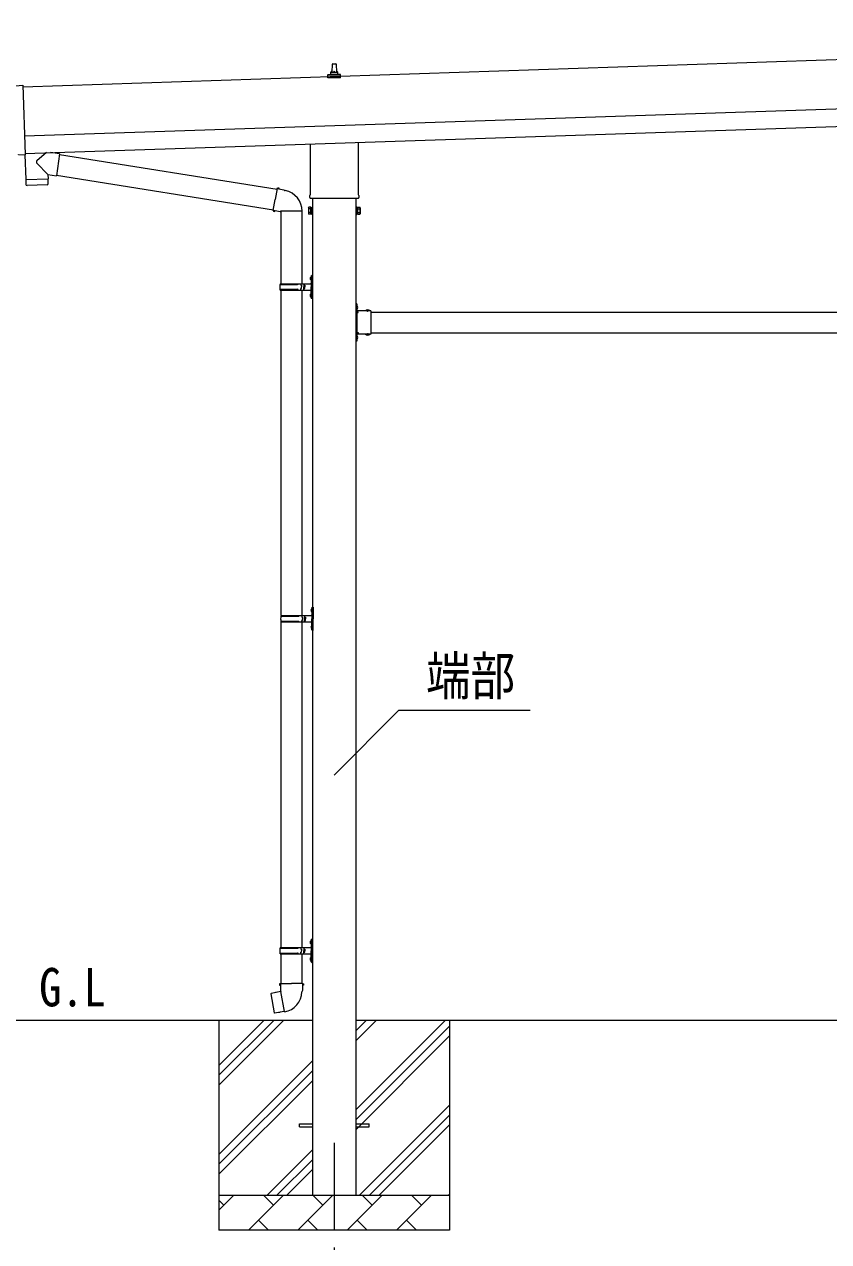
# Model space of a CAD drawing. Units: millimetres at full size, sheet at 1:50; details may follow other scales. Extents: x -14053 to 14053, y -9700 to 9700.
# Drawn here: x 2900 to 5202, y 4170 to 7655 of the extents above; entities that cross this region are included whole.
import ezdxf
from ezdxf.enums import TextEntityAlignment as Align

# ---------------------------------------------------------------- set-up
doc = ezdxf.new("R2010")
doc.units = ezdxf.units.MM
doc.header["$LTSCALE"] = 50
doc.linetypes.add('CHAIN1', pattern=[8, 5, -1, 1, -1])
doc.linetypes.add('USER7', pattern=[2, 1, -1])
for name, color, linetype, lineweight in [('0-2_建具', 4, 'Continuous', 9), ('0-3_階段', 7, 'CHAIN1', 9), ('0-4_設備', 7, 'Continuous', 9), ('0-7_ハッチ', 7, 'Continuous', 9), ('0-9_敷地', 7, 'Continuous', 9)]:
    doc.layers.add(name, color=color, linetype=linetype, lineweight=lineweight)
doc.styles.add('ＭＳ ゴシック', font='')
doc.styles.get('ＭＳ ゴシック').set_extended_font_data('MS Gothic')

msp = doc.modelspace()

# ---------------------------------------------------------------- linework, layer by layer
at = {"layer": '0-2_建具'}
for p, q in [((8278.27, 7654.56), (2895.26, 7475.12)), ((3780.91, 7517.41), (3781.63, 7540.93)), ((3782.63, 7541.91), (3791.18, 7541.91)), ((3792.18, 7540.93), (3792.91, 7517.41)), ((2899.93, 7335.2), (8282.94, 7514.64)), ((3768.66, 7501.91), (3768.66, 7509.62)), ((3805.16, 7501.91), (3768.66, 7501.91)), ((3769.04, 7510.41), (3804.77, 7510.41)), ((3769.42, 7510.59), (3776.14, 7512.22)), ((3776.52, 7512.41), (3797.29, 7512.41)), ((3776.91, 7513.19), (3776.91, 7517.41)), ((3777.91, 7517.41), (3795.91, 7517.41)), ((3796.91, 7513.19), (3796.91, 7517.41)), ((3804.39, 7510.59), (3797.67, 7512.22)), ((3805.16, 7501.91), (3805.16, 7509.62)), ((2901.59, 7285.23), (8284.6, 7464.66)), ((2901.68, 7282.46), (2901.72, 7281.46)), ((3718.61, 7167.92), (3718.61, 7312.36)), ((3855.21, 7316.92), (3855.21, 7167.92)), ((3716.91, 7159.14), (3716.91, 7164.64)), ((3854.84, 7155.64), (3718.97, 7155.64)), ((3724.41, 7155.64), (3724.41, 4303.14)), ((3849.41, 4303.14), (3849.41, 7155.64)), ((3856.91, 7164.64), (3856.91, 7159.14)), ((3712.91, 7129.64), (3713.67, 7130.96)), ((3712.91, 7129.64), (3712.91, 7112.64)), ((3712.91, 7112.64), (3713.67, 7111.33)), ((3719.91, 7126.05), (3713.67, 7126.05)), ((3719.91, 7116.24), (3713.67, 7116.24)), ((3719.91, 7111.33), (3713.67, 7111.33)), ((3722.41, 7111.94), (3719.91, 7111.94)), ((3851.41, 7111.94), (3853.91, 7111.94)), ((3853.91, 7126.05), (3860.15, 7126.05)), ((3853.91, 7116.24), (3860.15, 7116.24)), ((3853.91, 7111.33), (3860.15, 7111.33)), ((3860.91, 7129.64), (3860.15, 7130.96)), ((3860.91, 7112.64), (3860.15, 7111.33)), ((3860.91, 7129.64), (3860.91, 7112.64)), ((3851.41, 6854.14), (3849.41, 6854.14)), ((3849.41, 6854.14), (3849.41, 6834.14)), ((3849.41, 6847.14), (3851.41, 6847.14)), ((3849.41, 6841.14), (3851.41, 6841.14)), ((3851.41, 6854.14), (3851.41, 6834.14)), ((3851.92, 6850.04), (3851.41, 6850.04)), ((3851.41, 6850.04), (3851.41, 6838.24)), ((3891.41, 6834.14), (3851.41, 6834.14)), ((3851.41, 6830.14), (3851.41, 6772.14)), ((3888.31, 6834.14), (3876.51, 6834.14)), ((3888.31, 6834.65), (3888.31, 6834.14)), ((3891.41, 6834.14), (3891.41, 6768.14)), ((3891.41, 6831.14), (5482.41, 6831.14)), ((3849.41, 6768.14), (3849.41, 6748.14)), ((3849.41, 6761.14), (3851.41, 6761.14)), ((3855.41, 6771.14), (3849.91, 6771.14)), ((3851.41, 6770.14), (3855.41, 6770.14)), ((3851.41, 6768.14), (3851.41, 6748.14)), ((3891.41, 6768.14), (3851.41, 6768.14)), ((3851.92, 6764.04), (3851.41, 6764.04)), ((3851.41, 6764.04), (3851.41, 6752.24)), ((3888.31, 6768.14), (3876.51, 6768.14)), ((3888.31, 6767.64), (3888.31, 6768.14)), ((3891.41, 6771.14), (5482.41, 6771.14)), ((3849.41, 6755.14), (3851.41, 6755.14)), ((3851.41, 6748.14), (3849.41, 6748.14)), ((3686.91, 4507.64), (3724.41, 4507.64)), ((3686.91, 4498.64), (3686.91, 4507.64)), ((3686.91, 4498.64), (3724.41, 4498.64)), ((3849.41, 4507.64), (3886.91, 4507.64)), ((3849.41, 4498.64), (3886.91, 4498.64)), ((3886.91, 4498.64), (3886.91, 4507.64))]:
    msp.add_line(p, q, dxfattribs=at)
for points in [[(2863.59, 7477.51), (2895.09, 7480.21), (2901.68, 7282.46)], [(2882.83, 7281.11), (2883.47, 7281.76), (2901.72, 7281.46)], [(3719.91, 7111.33), (3719.91, 7130.96), (3713.67, 7130.96)], [(3719.91, 7111.94), (3719.91, 7130.34), (3722.41, 7130.34)], [(3853.91, 7111.94), (3853.91, 7130.34), (3851.41, 7130.34)], [(3853.91, 7111.33), (3853.91, 7130.96), (3860.15, 7130.96)], [(3855.41, 6831.14), (3849.91, 6831.14), (3849.91, 6771.14)], [(3851.92, 6850.04), (3851.92, 6838.24), (3851.41, 6838.24)], [(3851.41, 6830.14), (3855.41, 6830.14), (3855.41, 6832.14), (3851.41, 6832.14)], [(3888.31, 6834.65), (3876.51, 6834.65), (3876.51, 6834.14)], [(3851.41, 6772.14), (3855.41, 6772.14), (3855.41, 6770.14)], [(3851.92, 6764.04), (3851.92, 6752.24), (3851.41, 6752.24)], [(3888.31, 6767.64), (3876.51, 6767.64), (3876.51, 6768.14)]]:
    msp.add_lwpolyline(points, dxfattribs=at)
for points in [[(3722.41, 7110.64), (3722.41, 7131.64), (3724.41, 7131.64), (3724.41, 7110.64)], [(3851.41, 7110.64), (3851.41, 7131.64), (3849.41, 7131.64), (3849.41, 7110.64)]]:
    msp.add_lwpolyline(points, close=True, dxfattribs=at)
at = {"layer": '0-2_建具', "linetype": 'USER7'}
for points in [[(3854.02, 6846.64), (3851.24, 6845.29), (3850.63, 6844.14)], [(3854.02, 6841.64), (3851.24, 6843), (3850.63, 6844.14)], [(3879.91, 6836.76), (3881.26, 6833.98), (3882.41, 6833.37)], [(3884.91, 6836.76), (3883.55, 6833.98), (3882.41, 6833.37)], [(3854.02, 6760.64), (3851.24, 6759.29), (3850.63, 6758.14)], [(3879.91, 6765.53), (3881.26, 6768.31), (3882.41, 6768.92)], [(3884.91, 6765.53), (3883.55, 6768.31), (3882.41, 6768.92)], [(3854.02, 6755.64), (3851.24, 6757), (3850.63, 6758.14)]]:
    msp.add_lwpolyline(points, dxfattribs=at)
at = {"layer": '0-2_建具'}
for centre, radius, start, end in [((3782.63, 7540.91), 1, 90, 178.60509), ((3791.18, 7540.91), 1, 1.39491, 90), ((3769.66, 7509.62), 1, 103.62699, 180), ((3775.91, 7513.19), 1, 283.62699, 0), ((3780.99, 7516.77), 4.13, 90, 171.17633), ((3777.91, 7516.41), 1, 90, 180), ((3790.24, 7517.41), 4.83, 133.60282, 180), ((3783.57, 7517.41), 4.83, 0, 46.39718), ((3792.82, 7516.77), 4.13, 8.82367, 90), ((3795.91, 7516.41), 1, 0, 90), ((3797.91, 7513.19), 1, 180, 256.37301), ((3804.16, 7509.62), 1, 0, 76.37301), ((3720.91, 7164.64), 4, 125.09963, 180), ((3720.91, 7159.14), 4, 180, 194.47751), ((3720.91, 7159.14), 4, 194.47751, 241.04498), ((3852.91, 7159.14), 4, 298.95502, 345.52249), ((3852.91, 7164.64), 4, 0, 54.90037), ((3852.91, 7159.14), 4, 345.52249, 0), ((3717.25, 7128.51), 4.34, 145.61575, 214.38425), ((3729.15, 7121.14), 16.24, 162.41205, 197.58795), ((3717.25, 7113.78), 4.34, 145.61575, 214.38425), ((3856.56, 7128.51), 4.34, 325.61575, 34.38425), ((3844.67, 7121.14), 16.24, 342.41205, 17.58795), ((3856.56, 7113.78), 4.34, 325.61575, 34.38425), ((3851.41, 6834.14), 2, 180, 270), ((3846.17, 6844.14), 8.23, 314.2189, 45.7811), ((3882.41, 6828.91), 8.23, 44.2189, 135.7811), ((3851.41, 6768.14), 2, 90, 180), ((3846.17, 6758.14), 8.23, 314.2189, 45.7811), ((3882.41, 6773.38), 8.23, 224.2189, 315.7811)]:
    msp.add_arc(centre, radius, start, end, dxfattribs=at)
at = {"layer": '0-3_階段'}
msp.add_line((3786.91, 4453.14), (3786.91, 4104.14), dxfattribs=at)
at = {"layer": '0-4_設備'}
for p, q in [((3724.41, 4803.14), (2864.26, 4803.14)), ((3456.91, 4803.14), (3456.91, 4203.14)), ((3456.91, 4618.09), (3641.96, 4803.14)), ((3456.91, 4646.38), (3613.67, 4803.14)), ((3456.91, 4674.66), (3585.39, 4803.14)), ((5524.41, 4803.14), (3849.41, 4803.14)), ((3849.41, 4548.05), (4104.51, 4803.14)), ((3849.41, 4746.03), (3906.52, 4803.14)), ((3849.41, 4774.32), (3878.23, 4803.14)), ((3849.41, 4519.76), (4116.91, 4787.26)), ((4116.91, 4803.14), (4116.91, 4203.14)), ((3849.41, 4491.48), (4116.91, 4758.98)), ((3456.91, 4420.1), (3724.41, 4687.6)), ((3456.91, 4391.82), (3724.41, 4659.32)), ((3456.91, 4363.53), (3724.41, 4631.03)), ((3859.06, 4303.14), (4116.91, 4560.99)), ((3887.35, 4303.14), (4116.91, 4532.7)), ((3915.63, 4303.14), (4116.91, 4504.42)), ((3594.51, 4303.14), (3724.41, 4433.05)), ((3622.79, 4303.14), (3724.41, 4404.76)), ((3651.07, 4303.14), (3724.41, 4376.48)), ((3456.91, 4303.14), (4116.91, 4303.14)), ((3456.91, 4260.25), (3499.8, 4303.14)), ((3471.25, 4274.59), (3456.91, 4288.93)), ((3541.22, 4203.14), (3641.22, 4303.14)), ((3612.67, 4274.59), (3584.11, 4303.14)), ((3682.64, 4203.14), (3782.64, 4303.14)), ((3754.09, 4274.59), (3725.54, 4303.14)), ((3824.06, 4203.14), (3924.06, 4303.14)), ((3895.51, 4274.59), (3866.96, 4303.14)), ((3965.49, 4203.14), (4065.49, 4303.14)), ((4036.93, 4274.59), (4008.38, 4303.14)), ((4113.62, 4303.14), (4116.91, 4306.43)), ((3569.77, 4231.7), (3598.33, 4203.14)), ((3711.2, 4231.7), (3739.75, 4203.14)), ((3852.62, 4231.7), (3881.17, 4203.14)), ((3994.04, 4231.7), (4022.59, 4203.14)), ((4116.91, 4203.14), (3456.91, 4203.14))]:
    msp.add_line(p, q, dxfattribs=at)
at = {"layer": '0-7_ハッチ', "color": 6}
msp.add_lwpolyline([(4347.82, 5690.11), (3971.08, 5690.11), (3786.91, 5505.93)], dxfattribs=at)
at = {"layer": '0-9_敷地'}
for p, q in [((2963.01, 7287.28), (2935.79, 7264.24)), ((3000.7, 7283.99), (2974.79, 7287.67)), ((3000.7, 7283.99), (2991.74, 7220.92)), ((2967.25, 7224.4), (2935.76, 7256.91)), ((3000.44, 7282.15), (3623.04, 7183.02)), ((2967.25, 7224.4), (2991.74, 7220.92)), ((2967.25, 7224.4), (2967.65, 7212.39)), ((2992, 7222.75), (3612.62, 7123.94)), ((2903.72, 7209.26), (2904.39, 7196.22)), ((2965, 7195.29), (2907.48, 7193.38)), ((2908.19, 7210.41), (2908.24, 7209.41)), ((2963.16, 7212.24), (2963.17, 7211.24)), ((3623.36, 7184.85), (3617.83, 7153.48)), ((3623.36, 7184.85), (3624.5, 7186.83)), ((3624.5, 7186.83), (3628.06, 7186.2)), ((3628.06, 7186.2), (3628.48, 7183.85)), ((3642.99, 7181.03), (3644.68, 7179.4)), ((3644.68, 7179.4), (3646.79, 7178.95)), ((3612.3, 7122.11), (3617.83, 7153.48)), ((3612.3, 7122.11), (3612.69, 7119.86)), ((3612.3, 7122.11), (3617.45, 7121.3)), ((3612.69, 7119.86), (3616.26, 7119.23)), ((3616.26, 7119.23), (3617.45, 7121.3)), ((3617.45, 7121.3), (3632.05, 7118.98)), ((3632.05, 7118.98), (3634.26, 7119.97)), ((3694.56, 7119.57), (3633.37, 7119.57)), ((3634.41, 7119.57), (3634.41, 6912.14)), ((3694.41, 7119.57), (3694.41, 6912.14)), ((3720.41, 6935.14), (3723.41, 6936.64)), ((3720.41, 6935.14), (3720.41, 6903.14)), ((3723.41, 6936.64), (3723.41, 6903.14)), ((3723.41, 6936.64), (3724.41, 6936.64)), ((3724.41, 6936.64), (3724.41, 6903.14)), ((3631.41, 6910.14), (3681.74, 6910.14)), ((3632.41, 6912.14), (3718.41, 6912.14)), ((3632.41, 6912.14), (3632.41, 6910.14)), ((3691.41, 6912.14), (3691.41, 6907.64)), ((3691.41, 6907.64), (3693.41, 6907.64)), ((3693.41, 6907.64), (3693.41, 6903.14)), ((3693.41, 6898.64), (3693.41, 6903.14)), ((3699.41, 6912.14), (3699.41, 6903.14)), ((3699.41, 6907.64), (3702.41, 6907.64)), ((3699.41, 6894.14), (3699.41, 6903.14)), ((3702.41, 6907.64), (3702.41, 6903.14)), ((3702.41, 6898.64), (3702.41, 6903.14)), ((3718.1, 6929.29), (3720.15, 6928.29)), ((3719.37, 6931.29), (3720.01, 6931.29)), ((3719.37, 6931.29), (3719.37, 6922.99)), ((3719.37, 6922.99), (3720.01, 6922.99)), ((3720.01, 6931.29), (3720.01, 6922.99)), ((3720.01, 6931.29), (3720.41, 6930.89)), ((3720.01, 6922.99), (3720.41, 6923.39)), ((3720.15, 6928.29), (3720.76, 6927.14)), ((3720.41, 6930.89), (3720.41, 6923.39)), ((3720.41, 6871.14), (3720.41, 6903.14)), ((3723.41, 6869.64), (3723.41, 6903.14)), ((3724.41, 6869.64), (3724.41, 6903.14)), ((3631.41, 6896.14), (3681.74, 6896.14)), ((3632.41, 6894.14), (3632.41, 6896.14)), ((3632.41, 6894.14), (3718.41, 6894.14)), ((3634.41, 6894.14), (3634.41, 5962.14)), ((3691.41, 6894.14), (3691.41, 6898.64)), ((3691.41, 6898.64), (3693.41, 6898.64)), ((3694.41, 6894.14), (3694.41, 5962.14)), ((3699.41, 6898.64), (3702.41, 6898.64)), ((3718.1, 6881.29), (3720.15, 6880.29)), ((3719.37, 6883.29), (3720.01, 6883.29)), ((3719.37, 6883.29), (3719.37, 6874.99)), ((3719.37, 6874.99), (3720.01, 6874.99)), ((3720.01, 6883.29), (3720.01, 6874.99)), ((3720.01, 6883.29), (3720.41, 6882.89)), ((3720.01, 6874.99), (3720.41, 6875.39)), ((3720.15, 6880.29), (3720.76, 6879.14)), ((3720.41, 6882.89), (3720.41, 6875.39)), ((3720.41, 6871.14), (3723.41, 6869.64)), ((3723.41, 6869.64), (3724.41, 6869.64)), ((3633.91, 5960.14), (3684.24, 5960.14)), ((3634.91, 5962.14), (3720.91, 5962.14)), ((3634.91, 5962.14), (3634.91, 5960.14)), ((3693.91, 5962.14), (3693.91, 5957.64)), ((3701.91, 5962.14), (3701.91, 5953.14)), ((3720.6, 5979.29), (3722.65, 5978.29)), ((3721.87, 5981.29), (3722.51, 5981.29)), ((3721.87, 5981.29), (3721.87, 5972.99)), ((3721.87, 5972.99), (3722.51, 5972.99)), ((3722.51, 5981.29), (3722.51, 5972.99)), ((3722.51, 5981.29), (3722.91, 5980.89)), ((3722.51, 5972.99), (3722.91, 5973.39)), ((3722.65, 5978.29), (3723.26, 5977.14)), ((3722.91, 5985.14), (3725.91, 5986.64)), ((3722.91, 5985.14), (3722.91, 5953.14)), ((3722.91, 5980.89), (3722.91, 5973.39)), ((3725.91, 5986.64), (3725.91, 5953.14)), ((3725.91, 5986.64), (3726.91, 5986.64)), ((3726.91, 5986.64), (3726.91, 5953.14)), ((3633.91, 5946.14), (3684.24, 5946.14)), ((3634.41, 5944.15), (3634.41, 5012.14)), ((3634.91, 5944.14), (3634.91, 5946.14)), ((3634.91, 5944.14), (3720.91, 5944.14)), ((3693.91, 5957.64), (3695.91, 5957.64)), ((3693.91, 5944.14), (3693.91, 5948.64)), ((3693.91, 5948.64), (3695.91, 5948.64)), ((3694.41, 5944.15), (3694.41, 5012.14)), ((3695.91, 5957.64), (3695.91, 5953.14)), ((3695.91, 5948.64), (3695.91, 5953.14)), ((3701.91, 5957.64), (3704.91, 5957.64)), ((3701.91, 5944.14), (3701.91, 5953.14)), ((3701.91, 5948.64), (3704.91, 5948.64)), ((3704.91, 5957.64), (3704.91, 5953.14)), ((3704.91, 5948.64), (3704.91, 5953.14)), ((3720.6, 5931.29), (3722.65, 5930.29)), ((3721.87, 5933.29), (3722.51, 5933.29)), ((3721.87, 5933.29), (3721.87, 5924.99)), ((3721.87, 5924.99), (3722.51, 5924.99)), ((3722.51, 5933.29), (3722.51, 5924.99)), ((3722.51, 5933.29), (3722.91, 5932.89)), ((3722.51, 5924.99), (3722.91, 5925.39)), ((3722.65, 5930.29), (3723.26, 5929.14)), ((3722.91, 5921.14), (3722.91, 5953.14)), ((3722.91, 5932.89), (3722.91, 5925.39)), ((3725.91, 5919.64), (3725.91, 5953.14)), ((3726.91, 5919.64), (3726.91, 5953.14)), ((3722.91, 5921.14), (3725.91, 5919.64)), ((3725.91, 5919.64), (3726.91, 5919.64)), ((3718.1, 5029.29), (3720.15, 5028.29)), ((3719.37, 5031.29), (3720.01, 5031.29)), ((3719.37, 5031.29), (3719.37, 5022.99)), ((3719.37, 5022.99), (3720.01, 5022.99)), ((3720.01, 5031.29), (3720.01, 5022.99)), ((3720.01, 5031.29), (3720.41, 5030.89)), ((3720.01, 5022.99), (3720.41, 5023.39)), ((3720.15, 5028.29), (3720.76, 5027.14)), ((3720.41, 5035.14), (3723.41, 5036.64)), ((3720.41, 5035.14), (3720.41, 5003.14)), ((3720.41, 5030.89), (3720.41, 5023.39)), ((3723.41, 5036.64), (3723.41, 5003.14)), ((3723.41, 5036.64), (3724.41, 5036.64)), ((3724.41, 5036.64), (3724.41, 5003.14)), ((3631.41, 5010.14), (3681.74, 5010.14)), ((3631.41, 4996.14), (3681.74, 4996.14)), ((3632.41, 5012.14), (3718.41, 5012.14)), ((3632.41, 5012.14), (3632.41, 5010.14)), ((3632.41, 4994.14), (3632.41, 4996.14)), ((3632.41, 4994.14), (3718.41, 4994.14)), ((3634.41, 4994.14), (3634.41, 4909.22)), ((3691.41, 5012.14), (3691.41, 5007.64)), ((3691.41, 5007.64), (3693.41, 5007.64)), ((3691.41, 4994.14), (3691.41, 4998.64)), ((3691.41, 4998.64), (3693.41, 4998.64)), ((3693.41, 5007.64), (3693.41, 5003.14)), ((3693.41, 4998.64), (3693.41, 5003.14)), ((3694.41, 4994.14), (3694.41, 4909.22)), ((3699.41, 5012.14), (3699.41, 5003.14)), ((3699.41, 5007.64), (3702.41, 5007.64)), ((3699.41, 4994.14), (3699.41, 5003.14)), ((3699.41, 4998.64), (3702.41, 4998.64)), ((3702.41, 5007.64), (3702.41, 5003.14)), ((3702.41, 4998.64), (3702.41, 5003.14)), ((3719.37, 4983.29), (3720.01, 4983.29)), ((3719.37, 4983.29), (3719.37, 4974.99)), ((3720.01, 4983.29), (3720.01, 4974.99)), ((3720.01, 4983.29), (3720.41, 4982.89)), ((3720.41, 4971.14), (3720.41, 5003.14)), ((3720.41, 4982.89), (3720.41, 4975.39)), ((3723.41, 4969.64), (3723.41, 5003.14)), ((3724.41, 4969.64), (3724.41, 5003.14)), ((3718.1, 4981.29), (3720.15, 4980.29)), ((3719.37, 4974.99), (3720.01, 4974.99)), ((3720.01, 4974.99), (3720.41, 4975.39)), ((3720.15, 4980.29), (3720.76, 4979.14)), ((3720.41, 4971.14), (3723.41, 4969.64)), ((3723.41, 4969.64), (3724.41, 4969.64)), ((3605.95, 4880.77), (3605.14, 4879.6)), ((3605.14, 4879.6), (3614.76, 4825.04)), ((3633.82, 4886.01), (3605.95, 4880.77)), ((3618.69, 4883.37), (3618.48, 4883.13)), ((3632.56, 4909.22), (3630.41, 4908.43)), ((3630.41, 4908.43), (3630.41, 4904.82)), ((3630.41, 4904.82), (3632.65, 4904)), ((3632.56, 4909.22), (3664.41, 4909.22)), ((3632.56, 4909.22), (3632.65, 4904)), ((3632.65, 4904), (3632.91, 4889.22)), ((3632.91, 4889.22), (3634.26, 4887.22)), ((3644.17, 4828.72), (3634.04, 4886.19)), ((3634.06, 4887.01), (3634.06, 4886.31)), ((3634.26, 4887.22), (3634.23, 4887.21)), ((3696.26, 4909.22), (3664.41, 4909.22)), ((3694.6, 4887.27), (3694.52, 4885.11)), ((3695.91, 4889.22), (3694.6, 4887.27)), ((3698.41, 4904.82), (3696.17, 4904)), ((3696.26, 4909.22), (3698.41, 4908.43)), ((3698.41, 4908.43), (3698.41, 4904.82)), ((3628.78, 4826.13), (3628.5, 4826.28)), ((3644.47, 4827.96), (3644.23, 4828.62))]:
    msp.add_line(p, q, dxfattribs=at)
for points in [[(2901.32, 7281.47), (2903.69, 7210.26), (2967.65, 7212.39)], [(2967.9, 7198.34), (2967.69, 7211.39), (2903.72, 7209.26)], [(3623.36, 7184.85), (3628.48, 7183.85), (3642.99, 7181.03)], [(3718.1, 6925), (3720.15, 6925.99), (3720.76, 6927.14)], [(3718.1, 6877), (3720.15, 6877.99), (3720.76, 6879.14)], [(3720.6, 5975), (3722.65, 5975.99), (3723.26, 5977.14)], [(3720.6, 5927), (3722.65, 5927.99), (3723.26, 5929.14)], [(3718.1, 5025), (3720.15, 5025.99), (3720.76, 5027.14)], [(3718.1, 4977), (3720.15, 4977.99), (3720.76, 4979.14)], [(3620.93, 4883.59), (3620.65, 4883.74), (3618.69, 4883.37)], [(3696.26, 4909.22), (3696.17, 4904), (3695.91, 4889.22)], [(3643.9, 4828.81), (3615.92, 4824.21), (3614.76, 4825.04)], [(3630.97, 4826.69), (3630.76, 4826.45), (3628.78, 4826.13)]]:
    msp.add_lwpolyline(points, dxfattribs=at)
for centre, radius, start, end in [((2939.18, 7260.56), 5, 132.56466, 226.88314), ((2907.38, 7196.37), 3, 182.90915, 271.95747), ((2964.9, 7198.29), 3, 271.90915, 0.90915), ((3634.26, 7119.97), 60.3, 359.62495, 78), ((3680.16, 6903.14), 49.25, 171.82876, 180.00002), ((3680.16, 6903.14), 49.25, 180.00002, 188.17127), ((3681.74, 6912.14), 2, 270, 359.99998), ((3723.7, 6927.14), 6, 136.21765, 223.78235), ((3718.41, 6914.14), 2, 270, 359.99998), ((3681.74, 6894.14), 2, 0.00005, 90.00004), ((3723.7, 6879.14), 6, 136.21765, 223.78235), ((3718.41, 6892.14), 2, 0.00005, 90.00004), ((3682.66, 5953.14), 49.25, 171.82876, 180.00002), ((3684.24, 5962.14), 2, 270, 359.99998), ((3726.2, 5977.14), 6, 136.21765, 223.78235), ((3720.91, 5964.14), 2, 270, 359.99998), ((3682.66, 5953.14), 49.25, 180.00002, 188.17127), ((3684.24, 5944.14), 2, 0.00005, 90.00004), ((3726.2, 5929.14), 6, 136.21765, 223.78235), ((3720.91, 5942.14), 2, 0.00005, 90.00004), ((3723.7, 5027.14), 6, 136.21765, 223.78235), ((3680.16, 5003.14), 49.25, 171.82876, 180.00002), ((3680.16, 5003.14), 49.25, 180.00002, 188.17127), ((3681.74, 5012.14), 2, 270, 359.99998), ((3681.74, 4994.14), 2, 0.00005, 90.00004), ((3723.7, 4979.14), 6, 136.21765, 223.78235), ((3718.41, 5014.14), 2, 270, 359.99998), ((3718.41, 4992.14), 2, 0.00005, 90.00004), ((3633.76, 4886.31), 0.3, 280.66842, 0), ((3634.26, 4887.01), 0.2, 100, 180), ((3634.26, 4887.22), 60.3, 279.96938, 358), ((3643.95, 4828.52), 0.3, 20, 99.33158), ((3644.66, 4828.02), 0.2, 200, 279.96938)]:
    msp.add_arc(centre, radius, start, end, dxfattribs=at)

# ---------------------------------------------------------------- texts
at = {"layer": '0-7_ハッチ', "style": 'ＭＳ ゴシック', "width": 0.85}
for s, p in [('端部', (4049.61, 5701.74)), ('G.L', (2942.07, 4810.74))]:
    msp.add_text(s, height=110, dxfattribs=at).set_placement(p, align=Align.BOTTOM_LEFT)

doc.saveas('drawing.dxf')
